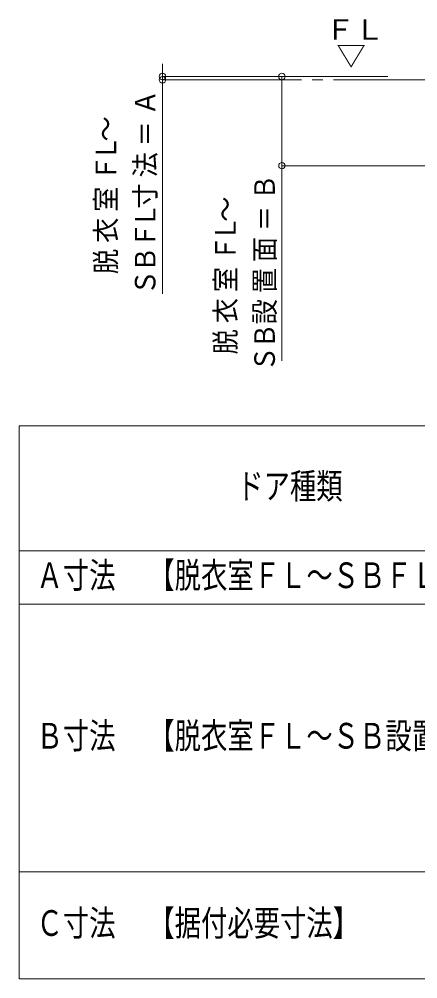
# Model space of a CAD drawing. Units: millimetres on the paper. Extents: x -305 to 305, y -152 to 152.
# Drawn here: x -50.1 to -12.9, y -76.6 to 13.1 of the extents above; entities that cross this region are included whole.
import ezdxf
from ezdxf.enums import TextEntityAlignment as Align

# ---------------------------------------------------------------- set-up
doc = ezdxf.new("R2010")
doc.units = ezdxf.units.MM
doc.linetypes.add('LONG_CHAIN', pattern=[21, 18, -1, 1, -1])
doc.layers.add('0-0_0', color=7, linetype='Continuous', lineweight=9)
doc.layers.add('0-1_VIEW0001', color=7, linetype='Continuous', lineweight=9)
doc.styles.add('ＭＳ ゴシック', font='')
doc.styles.get('ＭＳ ゴシック').set_extended_font_data('MS Gothic')

# ---------------------------------------------------------------- blocks, each defined once
blk = doc.blocks.new('_ORIGIN')
at = {"layer": '0-0_0'}
blk.add_line((0, 0), (-1, 0), dxfattribs=at)
blk.add_circle((0, 0), 0.5, dxfattribs=at)

msp = doc.modelspace()

# ---------------------------------------------------------------- linework, layer by layer
at = {"layer": '0-0_0'}
for p, q in [((-50.122, -24.925), (-50.122, -76.591)), ((-50.122, -24.925), (83.211, -24.925)), ((-50.122, -36.591), (83.211, -36.591)), ((-50.122, -41.591), (83.211, -41.591)), ((-50.122, -66.591), (83.211, -66.591)), ((-50.122, -76.591), (83.211, -76.591))]:
    msp.add_line(p, q, dxfattribs=at)
at = {"layer": '0-1_VIEW0001'}
for p, q in [((-36.734, 8.325), (-36.734, 8.925)), ((-15.702, 7.725), (-36.734, 7.725)), ((-36.734, 7.425), (-36.734, 7.725)), ((-36.734, 7.425), (-36.734, -12.575)), ((-22.05, 7.725), (-25.584, 7.725)), ((-36.734, 6.825), (-36.734, 6.225)), ((-25.584, -0.008), (-25.584, 7.125)), ((-9.05, -0.608), (-25.584, -0.608)), ((-25.584, -0.608), (-25.584, -18.847))]:
    msp.add_line(p, q, dxfattribs=at)
at = {"layer": '0-1_VIEW0001', "linetype": 'LONG_CHAIN'}
msp.add_line((81.249, 7.425), (-36.734, 7.425), dxfattribs=at)

# ---------------------------------------------------------------- block references
at = {"layer": '0-1_VIEW0001', "xscale": 0.6, "yscale": 0.6}
for p, rotation in [((-36.734, 7.725), 270), ((-36.734, 7.425), 90), ((-25.584, 7.725), 90), ((-25.584, -0.608), 270)]:
    msp.add_blockref('_ORIGIN', p, dxfattribs=dict(at, rotation=rotation))

# ---------------------------------------------------------------- texts
at = {"layer": '0-0_0', "color": 4, "style": 'ＭＳ ゴシック', "width": 0.75}
for s, p in [('ドア種類', (-29.758, -32.471)), ('Ａ寸法', (-48.508, -40.804)), ('【脱衣室ＦＬ～ＳＢＦＬ】', (-38.061, -40.804)), ('Ｂ寸法', (-48.508, -55.804)), ('【脱衣室ＦＬ～ＳＢ設置面】', (-38.061, -55.804)), ('Ｃ寸法', (-48.508, -73.304)), ('【据付必要寸法】', (-38.061, -73.304))]:
    msp.add_text(s, height=2.405, dxfattribs=at).set_placement(p, align=Align.BOTTOM_LEFT)
at = {"layer": '0-1_VIEW0001', "style": 'ＭＳ ゴシック', "width": 1.05}
for s, p in [('ＦＬ', (-21.531, 10.581)), ('▽', (-20.498, 8.136))]:
    msp.add_text(s, height=1.921, dxfattribs=at).set_placement(p, align=Align.BOTTOM_LEFT)
at = {"layer": '0-1_VIEW0001', "style": 'ＭＳ ゴシック', "width": 0.9}
for s, p in [('Ａ', (-36.819, 4.111)), ('～', (-40.487, 1.658)), ('＝', (-36.819, 1.203)), ('Ｌ', (-40.487, -0.17)), ('法', (-36.819, -1.705)), ('Ｆ', (-40.487, -2.01)), ('室', (-40.487, -4.918)), ('寸', (-36.819, -4.613)), ('Ｂ', (-25.664, -3.802)), ('～', (-29.32, -5.847)), ('Ｌ', (-36.819, -6.441)), ('＝', (-25.664, -6.71)), ('衣', (-40.487, -7.826)), ('Ｌ', (-29.32, -7.675)), ('Ｆ', (-36.819, -8.281)), ('Ｆ', (-29.32, -9.515)), ('面', (-25.664, -9.618)), ('脱', (-40.487, -10.734)), ('Ｂ', (-36.819, -10.541)), ('室', (-29.32, -12.423)), ('置', (-25.664, -12.526)), ('Ｓ', (-36.819, -12.699)), ('衣', (-29.32, -15.331)), ('設', (-25.664, -15.434)), ('脱', (-29.32, -18.239)), ('Ｂ', (-25.664, -17.694)), ('Ｓ', (-25.664, -19.852))]:
    msp.add_text(s, height=1.921, rotation=90, dxfattribs=at).set_placement(p, align=Align.BOTTOM_LEFT)

doc.saveas('drawing.dxf')
